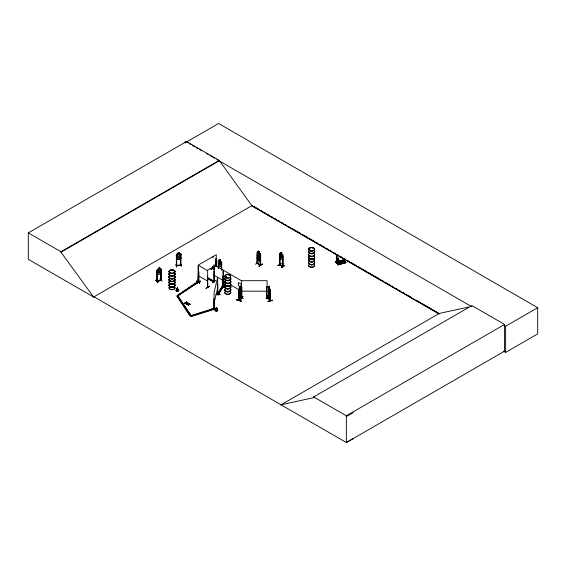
<?xml version="1.0" encoding="UTF-8"?>
<svg xmlns="http://www.w3.org/2000/svg" width="566" height="566" viewBox="0 0 566 566"><rect width="100%" height="100%" fill="white"/><g stroke="black" fill="none" stroke-linecap="round" stroke-linejoin="round"><path stroke-width="0.85" d="M161.034 280.184L156.775 281.458L157.249 281.076M160.68 269.925L161.062 269.812L160.602 269.84L160.659 280.418L161.034 279.802M239.043 289.941L239.39 289.757L239.192 300.475L239.354 288.752L239.701 286.608L240.472 285.816L240.451 287.174L240.967 286.552L239.234 288.455M177.285 289.389C176.875 285.193 179.641 292.693 176.634 290.853L177.328 288.009M216.495 307.762L216.431 309.828L215.731 310.111L215.809 310.6C219.438 312.326 215.427 303.383 215.653 310.359M337.018 256.568L336.968 257.65A1.068 0.389 74.1 0 1 337.067 259.136L336.968 262.391L336.183 261.534L336.331 262.574L336.657 261.442L335.871 261.669L335.921 262.291L343.704 260.07M337.025 262.369L337.067 259.136M338.567 258.266L338.539 259.483A1.068 0.389 74.1 0 1 338.638 260.968L338.539 264.223L337.683 263.388L338.235 263.487M338.595 264.202L338.638 260.968M240.034 291.964L239.602 291.221L239.39 294.462L239.984 292.615L240.607 293.103L240.147 292.141L240.592 290.089L239.998 292.028M216.495 309.616L211.726 309.241L216.523 309.277M336.565 256.03L336.494 257.091A1.068 0.389 74.1 0 0 336.395 258.351L336.494 261.832M336.367 261.916L336.572 261.832M336.678 261.641L336.657 261.442M338.093 264.626L338.935 264.103L338.935 264.555L338.121 263.65L337.966 260.183A1.068 0.389 74.1 0 1 338.065 258.924L338.157 257.785M338.086 263.579C337.937 264.697 337.909 262.978 337.782 263.77M176.974 291.016L177.229 288.136L176.634 290.853M216.141 310.762L216.396 307.883L215.809 310.6M336.402 262.553L336.31 261.704M270.067 300.235L270.024 300.787M270.109 300.539L270.081 290.068L269.904 300.61L270.109 300.157M238.972 291.568L239.192 289.983M238.994 292.587L239.262 293.641L240.96 291.723L241.201 290.209M236.836 299.945C250.462 303.532 227.497 297.362 241.222 301.098M236.942 299.633L241.194 301.105M176.981 289.452L177.257 288.023L176.486 290.613M216.014 309.913L216.424 307.777L215.731 310.111M270.081 293.004L269.84 294.044L268.51 292.028L268.503 286.863L268.482 298.53L268.659 291.497M200.279 281.153L196.89 283.12M170.437 272.826L170.189 272.472M170.649 272.423L170.642 272.805L170.104 272.494M173.536 270.781L173.925 270.612L173.557 270.739M173.911 270.76L173.536 270.704M225.728 277.312L226.025 277.015M225.813 277.142L226.655 277.312M226.35 277.015L226.591 277.446L225.94 277.099M229.357 275.479L229.605 275.465M309.567 250.342L309.871 250.052M309.758 250.172L310.451 250.363M313.161 248.481L313.649 248.41M313.323 248.552L313.352 248.191M214.125 298.544L214.061 309.298M211.726 309.269L216.523 309.453L211.755 309.128M217.57 294.879L217.634 284.132L217.592 294.596M214.266 308.873L214.224 309.305L214.288 298.558M217.818 294.624L217.634 277.764L214.068 292.431L214.019 309.347L191.499 316.436L177.25 295.452L198.072 281.373L198.779 281.726L177.087 296.322L190.176 316.153L212.731 309.135M216.113 294.454L220.146 294.596L216.141 294.235M214.068 302.902L217.634 288.243M239.354 292.176L239.722 288.349L240.401 287.592L240.423 295.155L240.833 293.301M270.619 297.666L266.077 298.593M196.26 281.189C207.085 286.813 189.207 277.22 199.699 283.106M199.84 283.014L196.402 281.083M178.113 290.775L177.476 288.087M161.062 272.472L160.659 273.923L157.348 274.892L156.916 270.286L160.624 268.779L161.091 269.069M160.659 273.923L161.133 272.494M340.442 261.124L341.036 261.223M341.149 261.025L340.562 260.983M342.6 263.126L342.48 262.702M218.285 263.897L218.625 265.383L221.249 266.89L221.631 265.779M282.469 259.921L282.837 255.457L279.88 253.278L279.526 253.533L279.873 258.464L282.491 259.978L282.873 258.917M257.098 254.594L257.488 253.483L260.162 254.962L260.516 256.433M260.098 258.492L260.516 257.488M257.098 255.599L257.452 257.07L260.127 258.556L260.551 257.466M161.098 279.908L160.56 279.944M161.098 280.29L161.112 269.006L159.669 269.034M155.657 280.262L157.9 282.696M155.664 280.092L157.928 282.745M176.889 254.162L176.422 254.636L176.366 258.082L176.847 259.32L180.512 259.002L181.049 257.671M180.512 259.002L181.042 257.643M186.072 304.02L186.469 301.961L186.072 304.02L186.08 302.98M188.28 305.074L188.952 303.39L188.287 304.473L186.865 304.26L188.337 304.069M188.28 305.293L188.952 303.39M186.469 301.961L186.129 303.015L184.657 303.206L186.129 302.796M188.676 303.235L188.337 304.289L186.865 304.48M186.469 302.775L187.87 302.987L186.419 303.171L186.745 302.117M188.004 305.138L188.287 304.253L186.865 304.26M277.842 265.61L281.083 263.607M281.238 263.664L277.821 265.624M255.443 264.258L258.804 262.086M257.36 263.155L257.587 263.091M257.07 263.36L257.098 252.139L257.495 251.863L257.084 263.381L260.516 265.242L260.516 254L257.459 251.884M257.197 262.893L257.58 263.487L257.544 258.23M239.043 300.376L241.229 297.872M239.397 300.242L239.001 300.03L240.989 297.971M241.01 297.836L241.385 297.631L241.236 297.971M212.724 268.475L214.443 269.43M213.078 266.911L213.113 268.673L213.191 265.97M223.584 287.21L223.549 276.717L223.124 276.611L223.549 276.717M241.187 297.171L241.137 296.931M241.208 297.546C240.833 297.023 242.326 298.07 241.484 297.03L241.923 297.263M241.385 297.157L241.873 297.157M241.399 298.657L241.123 296.075L241.158 298.855M241.357 298.841L241.357 295.884L241.399 298.876M279.852 254.459L279.547 254.283L279.887 264.952L279.972 258.754M283.028 266.628L282.689 255.959L282.568 266.536C284.648 266.883 274.581 262.27 282.653 266.133M198.56 281.903L198.1 282.024L198.44 271.347L198.22 282.087L198.326 281.684M217.273 294.419L222.572 285.681L223.457 285.858L218.158 294.921L217.273 294.419L218.158 294.596M217.273 294.745L222.572 285.681M218.158 294.921L223.018 286.912M241.208 298.247L239.192 300.454L239.241 289.714M176.259 265.376L176.783 265.334M176.259 265.758L181.014 265.348M156.945 270.307L158.367 269.43L158.339 268.135L159.739 267.718L159.739 269.006L160.39 269.282L160.39 271.68L159.69 272.925L158.388 273.321L157.688 272.501L157.688 270.095L158.388 269.458M259.377 261.011L259.907 257.134L259.334 255.79L259.341 253.391L258.273 252.804L257.7 258.322L258.273 259.065L258.195 260.402L259.377 261.011L259.341 259.744M259.412 252.917L259.412 251.629L258.238 251.021L257.707 254.898L258.273 256.242L258.273 258.641L259.334 259.228L259.334 256.822L259.907 256.115L259.341 251.679M336.522 255.974L336.911 256.172M239.163 290.047L240.854 288.122L241.123 289.176L240.854 288.122M239.213 290.061L240.897 288.136M239.163 295.155L239.673 294.589L239.694 295.961L239.354 294.582M240.274 294.631L239.843 295.544L240.274 295.056M239.651 295.947L240.423 295.155M239.284 288.469L239.701 287.903M239.234 293.563L240.911 291.709M243.444 298.636L239.177 297.136M266.699 297.553L267.131 297.058M198.85 281.889L198.312 282.059M207.772 287.408L207.623 270.647L198.56 265.412L198.539 282.271M176.748 265.829L176.734 255.245L176.309 255.287L176.734 255.245M180.582 264.987C180.703 266.225 180.137 264.534 181.014 264.966M180.979 265.072L176.351 265.482L180.526 265.121M180.943 264.959L181.035 265.44M170.232 272.805L170.84 272.543M313.571 248.516L313.281 248.424M218.646 260.183L218.285 260.438L219.481 260.671M260.098 260.119L260.48 259.851M335.963 262.348L343.845 260.233L336.041 262.44M344.326 260.792L336.437 262.787L344.227 260.565L344.425 260.898L336.614 263.105L336.522 262.433L337.315 262.207L337.371 262.723L336.692 261.775M343.612 259.964L342.862 260.127M338.107 264.846L338.093 264.265M345.175 261.796L337.428 263.954L345.267 261.902M337.605 264.272L337.428 263.954L345.359 261.895L337.626 264.287M345.755 262.461L337.959 264.669L345.989 262.73L345.218 261.641M241.434 297.037L241.123 296.938M266.65 297.44L267.131 297.44M267.138 297.157L266.699 297.185M267.138 297.539L267.081 297.058M268.326 298.254L270.109 300.836M177.413 291.058L177.462 288.122M216.445 307.911L217.28 310.529M177.25 295.777L194.478 284.132M196.635 282.675L198.135 281.62L198.779 282.052L177.087 296.322M342.133 262.744L342.437 263.098M257.445 253.504L260.162 254.962M257.056 258.025L257.459 258.704L257.091 258.004M258.195 260.402L259.334 260.947M260.48 259.907L260.119 260.169L257.473 258.669M257.233 252.818L257.544 252.995M259.412 251.629L258.238 251.021M260.516 254.028L260.112 253.349M260.318 254.53L260.204 265.107C261.52 264.308 258.641 264.591 257.466 263.282M257.488 257.049L260.127 258.556M260.282 264.704L257.261 263.275L260.664 265.192L260.629 254.7M259.129 266.31L262.299 264.039M258.966 266.027L262.277 264.011L262.468 264.336M215.929 266.65L216.276 261.06L216.396 266.169M216.396 261.124L215.971 261.237M218.603 261.372L218.292 261.195L218.603 268.355M221.334 269.041L221.455 262.865L221.759 270.017M214.479 267.216L210.913 269.303L214.479 267.435M214.457 267.364L211.104 269.19M221.759 263.041L221.334 262.928M198.369 281.444L198.595 281.599M223.407 286.877L223.089 286.679L223.464 286.898M224.95 285.851L221.455 288.016L221.462 287.556L224.858 285.589L221.476 287.578M241.385 298.077L241.378 280.651L223.237 270.18L223.549 287.188L223.124 287.125L223.082 269.975L214.012 264.739L214.167 281.663L214.281 271.121M240.946 297.391L241.066 286.842L241.229 298.254M239.666 298.31C244.293 295.424 244.682 296.053 239.666 298.53M198.829 271.793L198.85 282.271M196.904 283.184L200.293 280.998L196.812 283.106M222.926 276.25L223.096 286.82M212.356 282.519L215.738 280.34M206.01 288.441L209.484 286.495M206.017 288.25L209.413 286.276M94.041 296.846L93.673 297.065L28.3 259.32L28.3 232.874L186.525 141.521L219.191 160.376L251.856 205.684L438.876 313.663M186.525 141.521L186.525 142.009L218.61 123.487L537.7 307.713L537.7 333.89L505.615 352.413L503.323 351.083M28.3 232.874L60.965 251.729L219.191 160.376M353.269 438.565L346.342 442.513L93.998 296.825L93.623 297.037L60.965 252.217L219.191 160.864M93.623 297.037L252.224 205.472M216.106 259.178L215.752 258.471M220.521 259.978L219.403 259.334L219.438 260.693L218.879 260.799L218.879 263.204L219.438 264.555L220.478 265.157L221.037 264.449L220.556 259.957M220.521 261.273L221.674 262.348L221.646 270.088M207.206 270.399L214.005 266.473M221.674 262.348L218.66 260.24M218.632 265.376L218.363 263.89M175.828 290.535L177.278 291.476L178.842 290.535M221.674 265.808L221.631 262.341M221.249 266.89L218.66 265.348M207.807 278.458L214.514 281.896L213.849 282.278L207.807 278.79M280.679 252.408L281.797 253.052L282.278 255.132L282.278 257.537L281.719 258.245L280.679 257.643L280.12 256.292L280.12 253.886L280.679 253.78L280.679 252.408L281.797 253.052M279.526 253.533L279.547 264.796L282.873 266.678M280.644 253.717L280.715 252.471M281.762 254.36L281.762 253.073M282.519 254.757L282.915 255.436L282.908 266.692L282.568 266.154M279.526 256.985L279.873 258.464M282.993 256.136L282.568 256.023M279.887 264.676L279.505 264.364L279.887 264.57M281.267 267.64L284.691 265.475L281.316 267.64M281.288 267.442L284.691 265.496M216.566 311.222C221.766 309.269 211.139 312.871 216.445 309.482M280.651 405.015L439.251 313.444L468.471 307.09M281.019 404.796L313.684 397.693L313.684 396.936L471.91 305.583L504.575 324.438L504.575 351.161L346.342 442.513L346.342 415.791L504.575 324.438M471.91 306.34L471.542 306.56L216.912 159.548M504.101 325.358L505.615 326.235L537.7 307.713M346.342 416.555L353.269 412.607M156.853 281.054C165.902 279.795 156.329 279.646 157.249 281.458L157.199 270.873L156.817 270.987L156.874 281.564L156.916 281.168M309.892 250.073L310.196 250.377M310.338 250.476L309.92 250.54M175.842 264.414L176.564 267.159M177.087 295.997L190.176 315.828L213.566 308.548L214.019 309.022L191.499 316.111L177.957 295.799L177.25 295.452M157.256 281.465L157.277 270.958L156.817 270.987M337.025 256.688L336.848 256.186M336.395 258.351L336.621 261.782M338.595 258.52L338.418 258.018M337.966 260.183L338.043 263.586M336.713 261.506L335.921 261.733L335.999 262.284M340.046 260.834C342.083 262.829 338.779 260.502 340.838 260.608L341.546 261.534L340.838 260.608M341.539 260.41C343.576 262.405 340.272 260.077 342.331 260.183L343.046 261.11L342.331 260.183M337.371 262.27L336.522 262.433M336.529 262.999L344.376 260.785M338.15 264.782L337.435 263.501L338.284 263.339L338.284 263.699M337.513 264.159L345.359 261.895M345.798 262.398L337.952 264.662L338.206 264.952M338.051 264.775L345.932 262.56M198.694 282.349L198.673 271.701M226.082 277.51L225.742 277.375M214.181 281.677L214.132 271.036M268.666 298.063L268.305 297.907L270.109 300.454M268.68 298.232L268.525 298.162M268.051 301.473C281.981 297.829 258.45 303.709 272.437 300.291M268.9 286.148L268.631 289.919L269.451 292.169L269.741 289.155L268.9 286.148L268.914 287.507M269.473 286.997L269.473 288.285M269.897 288.823L270.095 289.58L268.503 286.863M268.496 292.049L269.883 293.966M180.943 265.461L181.042 254.184L180.49 253.773L176.854 254.092L176.366 254.629L176.387 265.879L176.281 265.475M260.282 264.598L260.31 264.973M212.851 268.008L213.177 268.171M282.653 266.027L283.028 266.246L280.007 264.612M160.737 280.396L160.602 269.84M156.952 281.543L161.062 280.283L160.985 269.727M184.657 302.987L187.87 302.987M184.657 303.206L186.08 303.192M188.676 304.048L190.077 304.26L188.627 304.444M190.077 304.26L188.676 304.267L190.077 304.041M186.419 302.952L187.87 302.768M241.434 287.068L241.866 286.969L241.859 297.546M180.533 254.919L180.986 254.976L180.533 254.919L180.611 265.496M176.882 259.242L180.476 258.959M180.611 265.114L180.95 265.093M176.387 265.864L180.986 265.447M310.126 250.674A2.993 1.726 0 0 1 310.126 247.682A2.993 1.726 0 0 1 314.618 249.174A2.993 1.726 0 0 1 310.126 250.674L309.602 250.299M226.11 277.085L226.52 277.121M213.113 268.291L212.731 268.079L213.007 268.652M279.661 264.683L279.661 254.212M176.677 265.695L176.811 265.539M266.65 286.969L267.088 287.068L266.65 286.969L266.6 297.539L267.088 297.539L267.088 280.701L241.434 280.701M267.117 296.103L267.414 298.876L267.117 295.884M241.434 291.179L267.088 291.179M240.401 287.16L240.762 287.188L240.762 289.594L240.394 293.421L239.722 294.179L239.354 291.157M216.141 294.384L220.117 294.702M223.046 286.813L223.039 276.187M207.609 287.5L207.588 276.852M180.731 263.989L181.41 266.551M241.151 286.743L241.137 298.289L241.066 286.842M239.227 288.419L238.972 295.028M239.015 289.176L239.015 300.433M241.102 292.587L239.199 295.226L238.944 294.964M267.166 296.068L267.152 298.876M257.374 263.523L257.431 253.066M223.252 286.608L223.138 287.118M279.689 264.301L279.562 264.782M179.436 253.943L180.214 254.304L180.214 256.709L179.436 257.806L177.979 257.933L177.2 256.971L177.2 254.566L177.979 254.07L177.922 252.712L179.479 252.578L179.486 253.893M258.273 255.202L259.341 255.797M258.273 256.235L259.341 256.83M260.629 265.157L260.219 265.1M215.929 259.674L216.233 259.851L215.809 259.737M214.556 269.091L213.113 268.404L214.443 269.161M214.556 269.366L212.887 268.411L212.887 266.664M224.645 285.936L224.851 285.582M221.278 287.889L224.808 285.83M186.525 142.009L188.046 142.887M189.568 143.764L191.089 144.641M192.603 145.519L194.881 146.835M196.402 147.712L197.923 148.589M199.444 149.466L201.722 150.782M206.279 153.414L208.557 154.73M210.078 155.608L214.634 158.232M253.752 206.349L259.094 209.434M260.622 210.319L262.914 211.642M264.435 212.519L265.963 213.403M267.492 214.281L269.784 215.604M271.312 216.488L272.833 217.372M274.361 218.25L276.654 219.573M278.182 220.457L279.703 221.334M281.995 222.657L283.524 223.542M285.052 224.419L286.573 225.303M288.865 226.626L290.393 227.504M291.922 228.388L300.32 233.234M302.605 234.557L307.189 237.204M308.711 238.081L314.059 241.166M315.58 242.05L317.873 243.373M319.401 244.25L320.929 245.135M322.457 246.019L324.743 247.335M326.271 248.219L327.799 249.104M330.084 250.42L331.612 251.304M333.141 252.188L335.433 253.511M336.961 254.389L338.482 255.273M340.01 256.15L342.303 257.473M343.831 258.358L345.352 259.235M347.644 260.558L349.172 261.442M350.701 262.32L356.042 265.404M357.57 266.289L365.969 271.135M367.49 272.02L372.838 275.104M374.359 275.982L379.708 279.073M381.229 279.951L383.522 281.274M385.05 282.158L386.578 283.035M388.106 283.92L390.391 285.243M391.92 286.12L393.448 287.004M395.733 288.327L397.261 289.205M398.789 290.089L400.318 290.966M402.61 292.289L404.131 293.174M405.659 294.051L411.001 297.143M416.35 300.228L420.927 302.867M422.455 303.751L431.617 309.036M433.139 309.92L438.487 313.005M251.354 205.614L438.99 313.946M218.278 261.662L221.631 263.586M241.357 284.33L238.336 282.583L238.336 285.639L241.357 287.387M223.492 277.743L225.268 278.762M214.012 275.21L223.082 280.446M223.237 280.651L225.268 281.818M230.794 285.016L239.107 289.813M207.708 277.644L214.514 281.571M207.708 277.97L214.514 281.896M198.56 275.883L207.623 281.118M214.995 310.352L216.445 311.222M177.391 289.7L178.842 290.57L177.391 291.44M175.828 290.599L177.278 291.476M313.684 396.936L346.342 415.791M180.497 253.809L181 254.233M341.121 261.046L340.477 261.23M212.766 268.489L212.766 266.735M268.567 298.261L270.258 300.758M262.306 264.209L258.995 266.232M214.019 309.347L213.566 308.548M159.711 268.977L159.711 267.69M158.317 268.114L158.339 269.43M159.952 278.776L162.187 281.238M343.647 259.808L344.361 260.728M342.862 260.035L343.569 260.862M338.256 263.551L338.227 263.728M336.36 261.796L336.112 262.32M268.503 288.044L268.525 298.544M269.013 286.58L269.359 287.514L269.013 287.004M268.312 288.271L270.046 290.811M217.358 310.274L216.615 307.791L216.764 309.17M178.191 290.528L177.448 288.044L177.696 290.125M156.966 273.718L157.412 274.864M343.824 260.219L335.808 262.164L336.636 263.119M260.127 254.983L260.48 256.455M257.176 255.591L257.516 257.021M216.587 307.904L216.997 310.72M177.413 288.158L177.83 290.974M216.516 307.918L216.58 310.812M214.337 308.654L214.337 309.064M505.615 326.235L505.615 352.413M345.14 262.695L344.425 261.959M337.753 263.367L337.683 264.152M337.315 262.207L337.315 262.567M282.689 258.577L282.689 266.43M270.081 289.566L270.088 300.808M223.429 276.788L223.464 287.28M221.455 265.482L221.455 268.97M218.717 261.301L218.717 268.284M218.412 268.107L218.363 260.459L218.292 268.178M216.276 266.105L216.276 254.693L198.135 265.164L198.1 282.024M216.106 259.15L216.12 266.027M216.07 259.171L216.085 266.345M215.809 264.973L215.809 266.72M185.245 141.422L185.245 143.156M60.965 251.729L60.965 252.217M230.68 278.606A3 1.733 0 0 1 227.78 280.786A3 1.733 0 0 1 224.886 278.606M230.68 278.118A3 1.733 0 0 1 227.78 280.297A3 1.733 0 0 1 224.886 278.118M230.673 281.493A2.993 1.726 0 0 1 227.78 283.672A2.993 1.726 0 0 1 224.886 281.493M230.716 281.316A3.042 1.755 0 0 1 227.78 283.531A3.042 1.755 0 0 1 224.844 281.316M230.716 281.168A3.042 1.755 0 0 1 227.78 283.382A3.042 1.755 0 0 1 224.844 281.168M230.673 281.012A2.993 1.726 0 0 1 227.78 283.184A2.993 1.726 0 0 1 224.886 281.012M230.716 278.43A3.042 1.755 0 0 1 227.78 280.637A3.042 1.755 0 0 1 224.844 278.43M230.716 278.281A3.042 1.755 0 0 1 227.78 280.488A3.042 1.755 0 0 1 224.844 278.281M230.68 283.913A3.007 1.733 0 0 1 227.78 286.099A3.007 1.733 0 0 1 224.879 283.913M230.68 292.049A3.007 1.733 0 0 1 227.78 294.228A3.007 1.733 0 0 1 224.879 292.049M230.68 286.842A3 1.733 0 0 1 227.78 289.021A3 1.733 0 0 1 224.886 286.842M230.68 286.354A3 1.733 0 0 1 227.78 288.533A3 1.733 0 0 1 224.886 286.354M230.673 289.728A2.993 1.726 0 0 1 227.78 291.907A2.993 1.726 0 0 1 224.886 289.728M230.716 289.551A3.042 1.755 0 0 1 227.78 291.766A3.042 1.755 0 0 1 224.844 289.551M230.716 289.403A3.042 1.755 0 0 1 227.78 291.617A3.042 1.755 0 0 1 224.844 289.403M230.673 289.247A2.993 1.726 0 0 1 227.78 291.419A2.993 1.726 0 0 1 224.886 289.247M230.716 286.665A3.042 1.755 0 0 1 227.78 288.872A3.042 1.755 0 0 1 224.844 286.665M230.716 286.516A3.042 1.755 0 0 1 227.78 288.724A3.042 1.755 0 0 1 224.844 286.516M230.68 292.148A3.007 1.733 0 0 1 227.78 294.334A3.007 1.733 0 0 1 224.879 292.148M174.661 276.265A3.042 1.755 0 0 1 172.022 278.904A3.042 1.755 0 0 1 169.39 276.265M174.625 276.449A3 1.733 0 0 1 172.022 279.045A3 1.733 0 0 1 169.425 276.449M174.604 278.705A2.979 1.719 0 0 1 172.022 281.288A2.979 1.719 0 0 1 169.446 278.705M174.625 278.868A3.007 1.733 0 0 1 172.022 281.472A3.007 1.733 0 0 1 169.425 278.868M174.661 273.378A3.042 1.755 0 0 1 172.022 276.01A3.042 1.755 0 0 1 169.39 273.378M174.625 275.96A3 1.733 0 0 1 172.022 278.564A3 1.733 0 0 1 169.425 275.96M174.618 273.562A2.993 1.726 0 0 1 172.022 276.151A2.993 1.726 0 0 1 169.432 273.562M174.661 276.116A3.042 1.755 0 0 1 172.022 278.755A3.042 1.755 0 0 1 169.39 276.116M174.661 273.229A3.042 1.755 0 0 1 172.022 275.861A3.042 1.755 0 0 1 169.39 273.229M174.625 273.074A3 1.733 0 0 1 172.022 275.67A3 1.733 0 0 1 169.425 273.074M174.661 284.5A3.042 1.755 0 0 1 172.022 287.139A3.042 1.755 0 0 1 169.39 284.5M174.625 284.684A3 1.733 0 0 1 172.022 287.28A3 1.733 0 0 1 169.425 284.684M174.604 286.941A2.979 1.719 0 0 1 172.022 289.523A2.979 1.719 0 0 1 169.446 286.941M174.611 279.144A2.986 1.726 0 0 1 172.022 281.726A2.986 1.726 0 0 1 169.439 279.144M174.625 287.103A3.007 1.733 0 0 1 172.022 289.707A3.007 1.733 0 0 1 169.425 287.103M174.625 278.988A3.007 1.733 0 0 1 172.022 281.592A3.007 1.733 0 0 1 169.425 278.988M174.661 281.613A3.042 1.755 0 0 1 172.022 284.245A3.042 1.755 0 0 1 169.39 281.613M174.625 284.196A3 1.733 0 0 1 172.022 286.799A3 1.733 0 0 1 169.425 284.196M174.618 281.797A2.993 1.726 0 0 1 172.022 284.387A2.993 1.726 0 0 1 169.432 281.797M174.661 284.351A3.042 1.755 0 0 1 172.022 286.99A3.042 1.755 0 0 1 169.39 284.351M174.661 281.465A3.042 1.755 0 0 1 172.022 284.097A3.042 1.755 0 0 1 169.39 281.465M174.625 281.309A3 1.733 0 0 1 172.022 283.906A3 1.733 0 0 1 169.425 281.309M314.526 256.851A3.007 1.733 0 0 1 311.625 259.037A3.007 1.733 0 0 1 308.718 256.851M314.512 251.644A2.993 1.726 0 0 1 311.625 253.816A2.993 1.726 0 0 1 308.732 251.644M314.512 251.155A2.993 1.726 0 0 1 311.625 253.335A2.993 1.726 0 0 1 308.732 251.155M314.512 254.53A2.993 1.726 0 0 1 311.625 256.702A2.993 1.726 0 0 1 308.732 254.53M314.562 254.353A3.042 1.755 0 0 1 311.625 256.568A3.042 1.755 0 0 1 308.682 254.353M314.562 254.205A3.042 1.755 0 0 1 311.625 256.419A3.042 1.755 0 0 1 308.682 254.205M314.512 254.042A2.993 1.726 0 0 1 311.625 256.221A2.993 1.726 0 0 1 308.732 254.042M314.562 251.467A3.042 1.755 0 0 1 311.625 253.674A3.042 1.755 0 0 1 308.682 251.467M314.562 251.318A3.042 1.755 0 0 1 311.625 253.526A3.042 1.755 0 0 1 308.682 251.318M314.526 256.95A3.007 1.733 0 0 1 311.625 259.136A3.007 1.733 0 0 1 308.718 256.95M314.512 257.212A2.993 1.726 0 0 1 311.625 259.391A2.993 1.726 0 0 1 308.732 257.212M314.526 257.063A3.007 1.733 0 0 1 311.625 259.249A3.007 1.733 0 0 1 308.718 257.063M314.512 259.879A2.993 1.726 0 0 1 311.625 262.051A2.993 1.726 0 0 1 308.732 259.879M314.512 259.391A2.993 1.726 0 0 1 311.625 261.57A2.993 1.726 0 0 1 308.732 259.391M314.512 262.765A2.993 1.726 0 0 1 311.625 264.938A2.993 1.726 0 0 1 308.732 262.765M314.562 262.589A3.042 1.755 0 0 1 311.625 264.803A3.042 1.755 0 0 1 308.682 262.589M314.562 262.44A3.042 1.755 0 0 1 311.625 264.655A3.042 1.755 0 0 1 308.682 262.44M314.512 262.277A2.993 1.726 0 0 1 311.625 264.456A2.993 1.726 0 0 1 308.732 262.277M314.562 259.702A3.042 1.755 0 0 1 311.625 261.909A3.042 1.755 0 0 1 308.682 259.702M314.562 259.553A3.042 1.755 0 0 1 311.625 261.761A3.042 1.755 0 0 1 308.682 259.553M257.771 255.415L258.52 257.353C256.992 258.068 258.351 259.504 258.768 257.792L259.709 259.49L258.995 257.629C260.565 256.822 259.15 255.407 258.754 257.205L257.82 255.422M240.394 289.983L239.722 290.74L240.401 289.997M240.394 291.016L239.722 291.773L240.401 291.023M240.281 286.226L239.843 287.139L240.281 286.226M213.156 256.971L212.759 257.254L213.17 257.028M159.456 268.058L158.621 268.744L159.456 268.058M159.69 269.487L158.388 269.883L158.388 272.288L159.69 271.892L159.69 269.487M179.174 252.889L178.24 252.974L178.24 253.398L179.174 253.32L179.174 252.889M179.436 254.367L177.979 254.495L177.979 256.9L179.436 256.773L179.436 254.367M259.15 251.785L258.464 251.41L259.15 252.217L259.15 251.785M259.15 260.197L258.464 259.815L259.15 260.622L259.15 260.197M281.535 253.2L280.863 252.811L281.535 253.632L281.535 253.2M281.719 254.813L280.679 254.212L280.679 256.617L281.719 257.219L281.719 254.813M220.294 260.112L219.629 259.723L220.294 260.537L220.294 260.112M220.478 261.718L219.438 261.117L219.438 263.523L220.478 264.124L220.478 261.718M344.609 262.85L343.902 262.016L344.609 262.85M343.824 263.077L343.109 262.242L343.824 263.077M343.116 263.275L342.409 262.44L343.116 263.275M342.324 263.501L341.616 262.666L342.324 263.501M269.451 288.731L268.914 287.938L268.914 290.344L269.451 291.136L269.451 288.731M226.28 277.75A3.007 1.733 0 0 0 230.786 276.25A3.007 1.733 0 0 0 226.28 274.743A3.007 1.733 0 0 0 226.28 277.75M226.287 277.892A2.986 1.726 0 0 0 230.765 276.399A2.986 1.726 0 0 0 226.287 274.899A2.986 1.726 0 0 0 226.287 277.892M227.78 285.922A2.979 1.719 0 0 0 230.659 283.75A3.007 1.733 0 0 1 227.78 285.993A3.007 1.733 0 0 1 224.879 283.814A2.979 1.719 0 0 0 227.78 285.922M227.78 286.354A2.986 1.726 0 0 0 230.666 284.189A2.986 1.726 0 0 1 227.78 286.346A2.986 1.726 0 0 1 224.893 284.189A2.986 1.726 0 0 0 227.78 286.346M170.529 273.01A2.986 1.726 0 0 0 175.014 271.517A2.986 1.726 0 0 0 170.529 270.024A2.986 1.726 0 0 0 170.529 273.01M170.529 273.265A2.986 1.726 0 0 0 175.014 271.765A2.986 1.726 0 0 0 170.529 270.272A2.986 1.726 0 0 0 170.529 273.265M170.522 273.109A3.007 1.733 0 0 0 175.028 271.609A3.007 1.733 0 0 0 170.522 270.109A3.007 1.733 0 0 0 170.522 273.109M310.126 250.922A2.993 1.726 0 0 0 314.618 249.429A2.993 1.726 0 0 0 310.126 247.929A2.993 1.726 0 0 0 310.126 250.922M310.118 250.78A3.007 1.733 0 0 0 314.625 249.281A3.007 1.733 0 0 0 310.118 247.774A3.007 1.733 0 0 0 310.118 250.78M311.625 267.187A2.986 1.726 0 0 0 314.512 265.015A3.007 1.733 0 0 1 311.625 267.272A3.007 1.733 0 0 1 308.718 265.086A2.986 1.726 0 0 0 311.625 267.187"/></g></svg>
